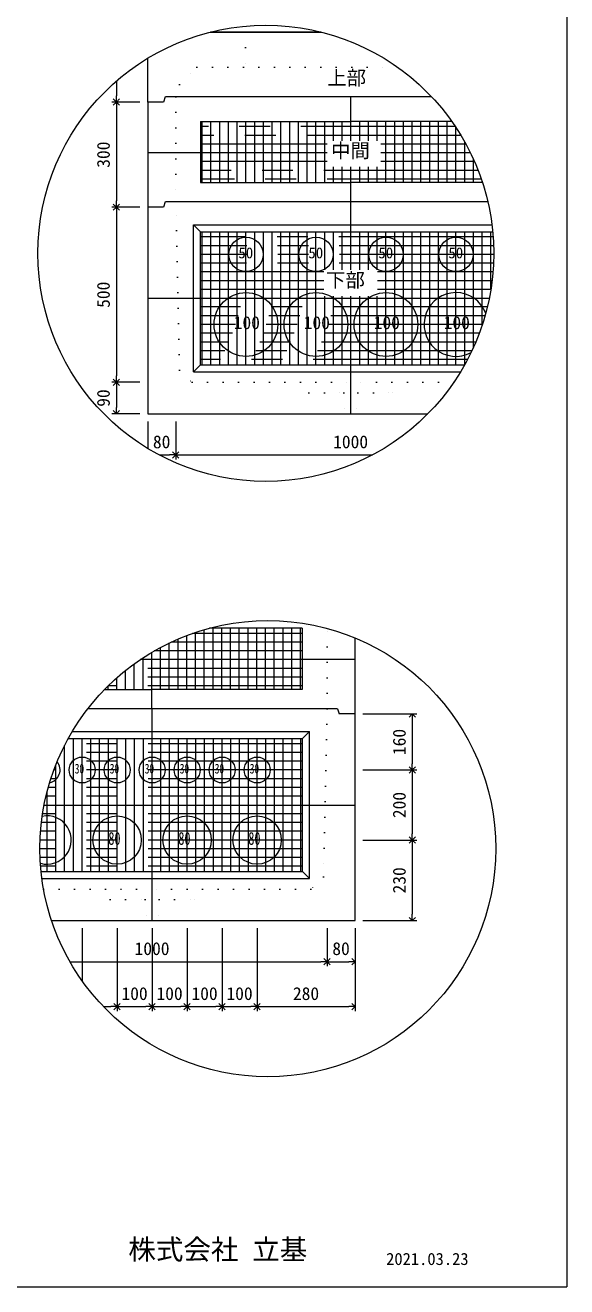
# Model space of a CAD drawing. Units: millimetres, scale not verified. Extents: x -4890 to 18490, y -2286 to 2286.
# Drawn here: x -2944 to -1830, y -1989 to 605 of the extents above; entities that cross this region are included whole.
import ezdxf
from ezdxf.enums import TextEntityAlignment as Align

# ---------------------------------------------------------------- set-up
doc = ezdxf.new("R2010")
doc.units = ezdxf.units.MM
doc.header["$LTSCALE"] = 10
doc.linetypes.add('USER2', pattern=[50.8, 31.75, -6.35, 6.35, -6.35])
doc.linetypes.add('USER5', pattern=[3.185, 0.01, -3.175])
for name, color, linetype, lineweight in [('0-2_waku', 7, 'Continuous', 18), ('0-3_gaikei', 7, 'Continuous', 18), ('0-4_kakure', 7, 'USER5', 18), ('0-5_sunpou', 7, 'Continuous', 5), ('0-7_hole', 7, 'Continuous', 18), ('0-8_uchigawa', 6, 'Continuous', 18), ('0-D_文字１', 7, 'Continuous', 18), ('0-E_コア部分\u3000寸法補助線3', 150, 'USER2', 18), ('0-F_コア部分\u3000寸法補助線2', 150, 'USER2', 18), ('1-0_コア部分\u3000中心補助線', 1, 'Continuous', 18), ('1-1_コア部分\u3000寸法補助線', 7, 'USER2', 5), ('1-2_uchigawa2', 6, 'USER2', 18)]:
    doc.layers.add(name, color=color, linetype=linetype, lineweight=lineweight)
doc.styles.add('ＭＳ ゴシック', font='')
doc.styles.get('ＭＳ ゴシック').set_extended_font_data('MS Gothic')

# ---------------------------------------------------------------- blocks, each defined once
blk = doc.blocks.new('_Open90')
at = {"layer": '0-5_sunpou'}
blk.add_line((0, 0), (-1, 0), dxfattribs=at)
blk.add_lwpolyline([(-0.5, 0.5), (0, 0), (-0.5, -0.5)], dxfattribs=at)

msp = doc.modelspace()

# ---------------------------------------------------------------- linework, layer by layer
at = {"layer": '0-2_waku'}
for p in [(-1830, 2286.24), (-4890, -1988.76), (-4890, -1988.76), (-4890, -1988.76), (-4890, -1988.76)]:
    msp.add_line(p, (-1830, -1988.76), dxfattribs=at)
at = {"layer": '0-3_gaikei'}
for p, q in [((-2562.75, 590.6), (-2508.7, 590.6)), ((-2562.75, 590.6), (-2508.7, 590.6)), ((-2562.75, 590.6), (-2508.7, 590.6)), ((-2335.65, 590.6), (-2562.75, 590.6)), ((-2562.7, 590.6), (-2335.65, 590.6)), ((-2562.7, 590.6), (-2335.65, 590.6)), ((-2692.3, 446.6), (-2692.3, 536.61)), ((-2692.3, 446.6), (-2692.3, -194.2)), ((-2659.9, 446.6), (-2692.3, 446.6)), ((-2659.9, 446.6), (-2692.3, 446.6)), ((-2656.3, 457.4), (-2659.9, 446.6)), ((-2274.09, 457.4), (-2655.69, 457.4)), ((-2108.11, 457.4), (-2274.7, 457.4)), ((-2656.3, 241.4), (-2659.9, 230.6)), ((-2274.09, 241.4), (-2655.69, 241.4)), ((-1992.4, 241.4), (-2274.7, 241.4)), ((-2659.9, 230.6), (-2692.3, 230.6)), ((-2659.9, 230.6), (-2692.3, 230.6)), ((-2692.3, -194.2), (-2115.99, -194.2)), ((-2692.3, -194.2), (-2115.99, -194.2)), ((-2692.3, -194.2), (-2115.99, -194.2)), ((-2265.6, -1012.79), (-2265.6, -654.84)), ((-2301.6, -800.39), (-2298, -811.19)), ((-2265.6, -811.19), (-2298, -811.19))]:
    msp.add_line(p, q, dxfattribs=at)
for points in [[(-2301.6, -800.39), (-2683.2, -800.39), (-2815.27, -800.39)], [(-2889.91, -1235.99), (-2265.6, -1235.99), (-2265.6, -811.19)], [(-2880.77, -1235.99), (-2265.6, -1235.99), (-2265.6, -811.19)]]:
    msp.add_lwpolyline(points, dxfattribs=at)
at = {"layer": '0-4_kakure'}
for p, q in [((-2490.7, 590.6), (-2490.7, 602.71)), ((-2490.7, 590.6), (-2490.7, 518.6)), ((-2626.89, 482.6), (-2590.89, 518.6)), ((-2590.89, 518.6), (-2178.61, 518.6)), ((-2626.89, 482.6), (-2634.09, 457.4)), ((-2634.09, 457.4), (-2634.09, 241.4)), ((-2626.66, -104.2), (-2634.09, 241.4)), ((-2626.66, -104.2), (-2600.91, -129.4)), ((-2600.91, -129.4), (-2274.09, -129.4)), ((-2360.49, -151), (-2382.09, -129.4)), ((-2062.44, -129.4), (-2274.09, -129.4)), ((-2187.69, -151), (-2166.09, -129.4)), ((-2360.49, -151), (-2288.49, -151)), ((-2288.49, -151), (-2285.61, -194.2)), ((-2259.69, -151), (-2262.57, -194.2)), ((-2259.69, -151), (-2187.69, -151)), ((-2323.2, -800.39), (-2323.2, -635.26)), ((-2323.2, -800.39), (-2330.63, -1145.99)), ((-2330.63, -1145.99), (-2356.38, -1171.19)), ((-2906.44, -1171.19), (-2683.2, -1171.19)), ((-2769.6, -1192.79), (-2791.2, -1171.19)), ((-2769.6, -1192.79), (-2697.6, -1192.79)), ((-2697.6, -1192.79), (-2694.72, -1235.99)), ((-2356.38, -1171.19), (-2683.2, -1171.19)), ((-2668.8, -1192.79), (-2671.68, -1235.99)), ((-2668.8, -1192.79), (-2596.8, -1192.79)), ((-2596.8, -1192.79), (-2575.2, -1171.19))]:
    msp.add_line(p, q, dxfattribs=at)
at = {"layer": '0-5_sunpou', "color": 150, "lineweight": 18}
for p, q in [((-2756.61, 489.72), (-2756.61, 459.56)), ((-2708.14, 446.6), (-2765.97, 446.6)), ((-2723.98, 446.6), (-2765.97, 446.6)), ((-2756.61, 433.64), (-2756.61, 243.56)), ((-2708.14, 230.6), (-2765.97, 230.6)), ((-2708.14, 230.6), (-2765.97, 230.6)), ((-2756.61, 217.64), (-2756.61, -116.44)), ((-2708.14, -129.4), (-2765.97, -129.4)), ((-2723.98, -129.4), (-2765.97, -129.4)), ((-2756.61, -142.36), (-2756.61, -181.24)), ((-2708.14, -194.2), (-2765.97, -194.2)), ((-2692.3, -210.04), (-2692.3, -265.25)), ((-2634.7, -210.04), (-2634.7, -288.1)), ((-2634.7, -210.04), (-2634.7, -288.1)), ((-2668.52, -278.74), (-2647.66, -278.74)), ((-2621.74, -278.74), (-2229.88, -278.74)), ((-2249.76, -811.19), (-2138.45, -811.19)), ((-2147.81, -824.15), (-2147.81, -913.43)), ((-2249.76, -926.39), (-2138.45, -926.39)), ((-2249.76, -926.39), (-2138.45, -926.39)), ((-2147.81, -939.35), (-2147.81, -1057.43)), ((-2249.76, -1070.39), (-2138.45, -1070.39)), ((-2249.76, -1070.39), (-2138.45, -1070.39)), ((-2147.81, -1083.35), (-2147.81, -1223.03)), ((-2249.76, -1235.99), (-2138.45, -1235.99)), ((-2827.2, -1251.83), (-2827.2, -1359.63)), ((-2755.2, -1251.83), (-2755.2, -1422.29)), ((-2755.2, -1251.83), (-2755.2, -1422.29)), ((-2683.2, -1251.83), (-2683.2, -1422.29)), ((-2683.2, -1251.83), (-2683.2, -1422.29)), ((-2611.2, -1251.83), (-2611.2, -1422.29)), ((-2611.2, -1251.83), (-2611.2, -1422.29)), ((-2539.2, -1251.83), (-2539.2, -1422.29)), ((-2539.2, -1251.83), (-2539.2, -1422.29)), ((-2467.2, -1251.83), (-2467.2, -1422.29)), ((-2467.2, -1251.83), (-2467.2, -1422.29)), ((-2323.2, -1251.83), (-2323.2, -1329.89)), ((-2323.2, -1251.83), (-2323.2, -1329.89)), ((-2265.6, -1251.83), (-2265.6, -1329.89)), ((-2265.6, -1251.83), (-2265.6, -1422.29)), ((-2852.17, -1320.53), (-2336.16, -1320.53)), ((-2310.24, -1320.53), (-2278.56, -1320.53)), ((-2783.06, -1412.93), (-2768.16, -1412.93)), ((-2742.24, -1412.93), (-2696.16, -1412.93)), ((-2670.24, -1412.93), (-2624.16, -1412.93)), ((-2598.24, -1412.93), (-2552.16, -1412.93)), ((-2526.24, -1412.93), (-2480.16, -1412.93)), ((-2454.24, -1412.93), (-2278.56, -1412.93))]:
    msp.add_line(p, q, dxfattribs=at)
for centre in [(-2449.2, 135.68), (-2444.99, -1088.04)]:
    msp.add_circle(centre, 468.88, dxfattribs=at)
at = {"layer": '0-7_hole'}
for centre, radius in [((-2490.09, 133.4), 35.28), ((-2346.09, 133.4), 35.28), ((-2202.09, 133.4), 35.28), ((-2058.09, 133.4), 35.28), ((-2490.09, -10.6), 65.52), ((-2346.09, -10.6), 65.52), ((-2202.09, -10.6), 65.52), ((-2827.2, -926.39), 26.64), ((-2755.2, -926.39), 26.64), ((-2683.2, -926.39), 26.64), ((-2611.2, -926.39), 26.64), ((-2539.2, -926.39), 26.64), ((-2467.2, -926.39), 26.64), ((-2755.2, -1070.39), 49.68), ((-2611.2, -1070.39), 49.68), ((-2467.2, -1070.39), 49.68)]:
    msp.add_circle(centre, radius, dxfattribs=at)
for centre, radius, start, end in [((-2058.09, -10.6), 65.52, 20.66629, 298.32089), ((-2899.2, -926.39), 26.64, 281.59033, 39.2294), ((-2899.2, -1070.39), 49.68, 253.99064, 101.55918)]:
    msp.add_arc(centre, radius, start, end, dxfattribs=at)
at = {"layer": '0-8_uchigawa'}
for p, q in [((-2598.09, 194.6), (-2583.69, 180.2)), ((-2598.09, -107.8), (-2598.09, 194.6)), ((-2583.69, 180.2), (-2274.09, 180.2)), ((-2583.69, -93.4), (-2583.69, 180.2)), ((-2274.09, 180.2), (-1982.44, 180.2)), ((-2598.09, -107.8), (-2583.69, -93.4)), ((-2583.69, -93.4), (-2040.09, -93.4)), ((-2598.09, -107.8), (-2048.5, -107.8)), ((-2359.2, -1149.59), (-2359.2, -847.19)), ((-2373.6, -1135.19), (-2373.6, -861.59)), ((-2911.49, -1135.19), (-2373.6, -1135.19)), ((-2359.2, -1149.59), (-2373.6, -1135.19)), ((-2909.81, -1149.59), (-2359.2, -1149.59))]:
    msp.add_line(p, q, dxfattribs=at)
for points in [[(-2598.09, 194.6), (-2274.09, 194.6), (-1984.04, 194.6)], [(-2855.56, -861.59), (-2683.2, -861.59), (-2373.6, -861.59), (-2359.2, -847.19)], [(-2847.28, -847.19), (-2683.2, -847.19), (-2359.2, -847.19)]]:
    msp.add_lwpolyline(points, dxfattribs=at)
at = {"layer": '0-E_コア部分\u3000寸法補助線3'}
for p, q in [((-2580.09, 281), (-2580.09, 407)), ((-2544.09, 281), (-2544.09, 407)), ((-2508.09, 281), (-2508.09, 407)), ((-2472.09, 281), (-2472.09, 407)), ((-2436.09, 281), (-2436.09, 407)), ((-2400.09, 281), (-2400.09, 407)), ((-2364.09, 281), (-2364.09, 407)), ((-2328.09, 281), (-2328.09, 407)), ((-2292.09, 367.23), (-2292.09, 407)), ((-2256.09, 367.23), (-2256.09, 407)), ((-2220.09, 367.23), (-2220.09, 407)), ((-2184.09, 281), (-2184.09, 407)), ((-2148.09, 281), (-2148.09, 407)), ((-2112.09, 281), (-2112.09, 407)), ((-2076.09, 281), (-2076.09, 407)), ((-2040.09, 281), (-2040.09, 364.75)), ((-2323.09, 360.2), (-2583.69, 360.2)), ((-2037.57, 360.2), (-2212.92, 360.2)), ((-2323.09, 324.2), (-2583.69, 324.2)), ((-2292.09, 281), (-2292.09, 313.32)), ((-2256.09, 281), (-2256.09, 313.32)), ((-2220.09, 281), (-2220.09, 313.32)), ((-2019.89, 324.2), (-2212.92, 324.2)), ((-2004.09, 281), (-2004.09, 283.06)), ((-1981.54, 169.4), (-2583.69, 169.4)), ((-2580.09, -93.4), (-2580.09, 180.2)), ((-2544.09, -93.4), (-2544.09, 180.2)), ((-2508.09, -93.4), (-2508.09, 180.2)), ((-2472.09, -93.4), (-2472.09, 180.2)), ((-2436.09, -93.4), (-2436.09, 180.2)), ((-2400.09, -93.4), (-2400.09, 180.2)), ((-2364.09, -93.4), (-2364.09, 180.2)), ((-2328.09, 101.43), (-2328.09, 180.2)), ((-2292.09, 101.43), (-2292.09, 180.2)), ((-2256.09, 101.43), (-2256.09, 180.2)), ((-2220.09, 101.43), (-2220.09, 180.2)), ((-2184.09, -93.4), (-2184.09, 180.2)), ((-2148.09, -93.4), (-2148.09, 180.2)), ((-2112.09, -93.4), (-2112.09, 180.2)), ((-2076.09, -93.4), (-2076.09, 180.2)), ((-2040.09, -93.4), (-2040.09, 180.2)), ((-2004.09, -11.71), (-2004.09, 180.2)), ((-1980.33, 133.4), (-2583.69, 133.4)), ((-2329.71, 97.4), (-2583.69, 97.4)), ((-1981.89, 97.4), (-2219.55, 97.4)), ((-2329.71, 61.4), (-2583.69, 61.4)), ((-1986.24, 61.4), (-2219.55, 61.4)), ((-2328.09, -93.4), (-2328.09, 47.52)), ((-2292.09, -93.4), (-2292.09, 47.52)), ((-2256.09, -93.4), (-2256.09, 47.52)), ((-2220.09, -93.4), (-2220.09, 47.52)), ((-1993.47, 25.4), (-2583.69, 25.4)), ((-2003.72, -10.6), (-2583.69, -10.6)), ((-2017.2, -46.6), (-2583.69, -46.6)), ((-2034.23, -82.6), (-2583.69, -82.6)), ((-2593.81, -760.79), (-2593.81, -643.41)), ((-2557.81, -760.79), (-2557.81, -634.79)), ((-2521.81, -760.79), (-2521.81, -634.79)), ((-2485.81, -760.79), (-2485.81, -634.79)), ((-2449.81, -760.79), (-2449.81, -634.79)), ((-2413.81, -760.79), (-2413.81, -634.79)), ((-2377.81, -760.79), (-2377.81, -634.79)), ((-2629.81, -760.79), (-2629.81, -657.13)), ((-2701.81, -760.79), (-2701.81, -695.75)), ((-2374.21, -681.59), (-2678.75, -681.59)), ((-2665.81, -760.79), (-2665.81, -674.42)), ((-2737.81, -760.79), (-2737.81, -721.84)), ((-2374.21, -717.59), (-2732.42, -717.59)), ((-2773.81, -760.79), (-2773.81, -753.79)), ((-2373.6, -872.39), (-2861.33, -872.39)), ((-2845.2, -1135.19), (-2845.2, -861.59)), ((-2809.2, -1135.19), (-2809.2, -861.59)), ((-2773.2, -1135.19), (-2773.2, -861.59)), ((-2737.2, -1135.19), (-2737.2, -861.59)), ((-2701.2, -1135.19), (-2701.2, -861.59)), ((-2665.2, -1135.19), (-2665.2, -861.59)), ((-2629.2, -1135.19), (-2629.2, -861.59)), ((-2593.2, -1135.19), (-2593.2, -861.59)), ((-2557.2, -1135.19), (-2557.2, -861.59)), ((-2521.2, -1135.19), (-2521.2, -861.59)), ((-2485.2, -1135.19), (-2485.2, -861.59)), ((-2449.2, -1135.19), (-2449.2, -861.59)), ((-2413.2, -1135.19), (-2413.2, -861.59)), ((-2377.2, -1135.19), (-2377.2, -861.59)), ((-2881.2, -1135.19), (-2881.2, -916.09)), ((-2373.6, -908.39), (-2878.09, -908.39)), ((-2373.6, -944.39), (-2891.32, -944.39)), ((-2373.6, -980.39), (-2901.34, -980.39)), ((-2373.6, -1016.39), (-2908.36, -1016.39)), ((-2373.6, -1052.39), (-2912.51, -1052.39)), ((-2373.6, -1088.39), (-2913.87, -1088.39)), ((-2373.6, -1124.39), (-2912.46, -1124.39))]:
    msp.add_line(p, q, dxfattribs=at)
at = {"layer": '0-F_コア部分\u3000寸法補助線2'}
for p, q in [((-2562.09, 281), (-2562.09, 407)), ((-2526.09, 281), (-2526.09, 407)), ((-2490.09, 281), (-2490.09, 407)), ((-2454.09, 281), (-2454.09, 407)), ((-2382.09, 281), (-2382.09, 407)), ((-2310.09, 367.23), (-2310.09, 407)), ((-2238.09, 367.23), (-2238.09, 407)), ((-2166.09, 281), (-2166.09, 407)), ((-2094.09, 281), (-2094.09, 407)), ((-2047.91, 378.2), (-2583.69, 378.2)), ((-2310.09, 281), (-2310.09, 313.32)), ((-2238.09, 281), (-2238.09, 313.32)), ((-2022.09, 281), (-2022.09, 329.13)), ((-2012.43, 306.2), (-2583.69, 306.2)), ((-2526.09, -93.4), (-2526.09, 180.2)), ((-2490.09, -93.4), (-2490.09, 180.2)), ((-2454.09, -93.4), (-2454.09, 180.2)), ((-2382.09, -93.4), (-2382.09, 180.2)), ((-2310.09, 101.43), (-2310.09, 180.2)), ((-2238.09, 101.43), (-2238.09, 180.2)), ((-2166.09, -93.4), (-2166.09, 180.2)), ((-2094.09, -93.4), (-2094.09, 180.2)), ((-2022.09, -57.77), (-2022.09, 180.2)), ((-1980.59, 151.4), (-2583.69, 151.4)), ((-2329.71, 79.4), (-2583.69, 79.4)), ((-1983.71, 79.4), (-2219.55, 79.4)), ((-2310.09, -93.4), (-2310.09, 47.52)), ((-2238.09, -93.4), (-2238.09, 47.52)), ((-1998.21, 7.4), (-2583.69, 7.4)), ((-2025.25, -64.6), (-2583.69, -64.6)), ((-2575.81, -760.79), (-2575.81, -637.78)), ((-2503.81, -760.79), (-2503.81, -634.79)), ((-2431.81, -760.79), (-2431.81, -634.79)), ((-2647.81, -760.79), (-2647.81, -665.3)), ((-2374.21, -663.59), (-2644.21, -663.59)), ((-2719.81, -760.79), (-2719.81, -708.15)), ((-2374.21, -735.59), (-2754.22, -735.59)), ((-2863.2, -1135.19), (-2863.2, -876.03)), ((-2791.2, -1135.19), (-2791.2, -861.59)), ((-2719.2, -1135.19), (-2719.2, -861.59)), ((-2647.2, -1135.19), (-2647.2, -861.59)), ((-2575.2, -1135.19), (-2575.2, -861.59)), ((-2503.2, -1135.19), (-2503.2, -861.59)), ((-2431.2, -1135.19), (-2431.2, -861.59)), ((-2373.6, -890.39), (-2870.17, -890.39)), ((-2899.2, -1135.19), (-2899.2, -971.67)), ((-2373.6, -962.39), (-2896.72, -962.39)), ((-2373.6, -1034.39), (-2910.79, -1034.39)), ((-2373.6, -1106.39), (-2913.51, -1106.39))]:
    msp.add_line(p, q, dxfattribs=at)
at = {"layer": '1-0_コア部分\u3000中心補助線'}
for p, q in [((-2274.09, 367.23), (-2274.09, 457.4)), ((-2323.09, 342.2), (-2692.3, 342.2)), ((-2028.25, 342.2), (-2212.92, 342.2)), ((-2274.09, 241.4), (-2274.09, 313.32)), ((-2274.09, 101.43), (-2274.09, 241.4)), ((-2691.69, 43.4), (-1989.49, 43.4)), ((-2274.09, -194.2), (-2274.09, 47.52)), ((-2266.83, -699.59), (-2707.58, -699.59)), ((-2683.81, -800.39), (-2683.81, -684.54)), ((-2683.2, -1235.99), (-2683.2, -800.39)), ((-2905.22, -998.39), (-2265.6, -998.39))]:
    msp.add_line(p, q, dxfattribs=at)
at = {"layer": '1-1_コア部分\u3000寸法補助線'}
for p, q in [((-2059.36, 396.2), (-2583.69, 396.2)), ((-2562.09, 281), (-2562.09, 407)), ((-2490.09, 281), (-2490.09, 407)), ((-2418.09, 281), (-2418.09, 407)), ((-2346.09, 281), (-2346.09, 407)), ((-2202.09, 281), (-2202.09, 407)), ((-2130.09, 281), (-2130.09, 407)), ((-2058.09, 281), (-2058.09, 394.29)), ((-2005.82, 288.2), (-2583.69, 288.2)), ((-2562.09, -93.4), (-2562.09, 180.2)), ((-2490.09, -93.4), (-2490.09, 180.2)), ((-2418.09, -93.4), (-2418.09, 180.2)), ((-2346.09, -93.4), (-2346.09, 180.2)), ((-2202.09, -93.4), (-2202.09, 180.2)), ((-2130.09, -93.4), (-2130.09, 180.2)), ((-2058.09, -93.4), (-2058.09, 180.2)), ((-1986.09, 62.36), (-1986.09, 180.2)), ((-1980.76, 115.4), (-2583.69, 115.4)), ((-2010.04, -28.6), (-2583.69, -28.6)), ((-2374.21, -645.59), (-2600.18, -645.59)), ((-2539.81, -760.79), (-2539.81, -634.79)), ((-2467.81, -760.79), (-2467.81, -634.79)), ((-2395.81, -760.79), (-2395.81, -634.79)), ((-2611.81, -760.79), (-2611.81, -649.84)), ((-2755.81, -760.79), (-2755.81, -736.99)), ((-2374.21, -753.59), (-2773.61, -753.59)), ((-2827.2, -1135.19), (-2827.2, -861.59)), ((-2755.2, -1135.19), (-2755.2, -861.59)), ((-2611.2, -1135.19), (-2611.2, -861.59)), ((-2539.2, -1135.19), (-2539.2, -861.59)), ((-2467.2, -1135.19), (-2467.2, -861.59)), ((-2395.2, -1135.19), (-2395.2, -861.59)), ((-2373.6, -926.39), (-2885.12, -926.39)), ((-2899.2, -1135.19), (-2899.2, -971.67)), ((-2373.6, -1070.39), (-2913.54, -1070.39))]:
    msp.add_line(p, q, dxfattribs=at)
at = {"layer": '1-2_uchigawa2'}
for p, q in [((-2583.69, 407), (-2274.09, 407)), ((-2583.69, 407), (-2583.69, 281)), ((-2066.8, 407), (-2274.09, 407)), ((-2583.69, 281), (-2274.09, 281)), ((-2003.41, 281), (-2274.09, 281)), ((-2374.21, -634.79), (-2565.04, -634.79)), ((-2374.21, -634.79), (-2374.21, -760.79)), ((-2780.78, -760.79), (-2683.81, -760.79)), ((-2374.21, -760.79), (-2683.81, -760.79))]:
    msp.add_line(p, q, dxfattribs=at)

# ---------------------------------------------------------------- block references
at = {"layer": '0-5_sunpou', "xscale": 12.96, "yscale": 12.96}
for p, rotation in [((-2756.61, 446.6), 270), ((-2756.61, 446.6), 90), ((-2756.61, 230.6), 270), ((-2756.61, 230.6), 90), ((-2756.61, -129.4), 270), ((-2756.61, -129.4), 90), ((-2756.61, -194.2), 270), ((-2634.7, -278.74), 180), ((-2147.81, -811.19), 90), ((-2147.81, -926.39), 270), ((-2147.81, -926.39), 90), ((-2147.81, -1070.39), 270), ((-2147.81, -1070.39), 90), ((-2147.81, -1235.99), 270), ((-2323.2, -1320.53), 180), ((-2755.2, -1412.93), 180), ((-2683.2, -1412.93), 180), ((-2611.2, -1412.93), 180), ((-2539.2, -1412.93), 180), ((-2467.2, -1412.93), 180)]:
    msp.add_blockref('_Open90', p, dxfattribs=dict(at, rotation=rotation))
for p in [(-2634.7, -278.74), (-2323.2, -1320.53), (-2265.6, -1320.53), (-2755.2, -1412.93), (-2683.2, -1412.93), (-2611.2, -1412.93), (-2539.2, -1412.93), (-2467.2, -1412.93), (-2265.6, -1412.93)]:
    msp.add_blockref('_Open90', p, dxfattribs=at)

# ---------------------------------------------------------------- texts
at = {"layer": '0-5_sunpou', "style": 'ＭＳ ゴシック'}
for s, p in [('300', (-2762.37, 311.6)), ('500', (-2762.37, 23.6)), ('90', (-2762.37, -179.8)), ('160', (-2153.57, -895.79)), ('200', (-2153.57, -1025.39)), ('230', (-2153.57, -1180.19))]:
    msp.add_text(s, height=26.39, rotation=90, dxfattribs=at).set_placement(p, align=Align.BOTTOM_LEFT)
for s, p in [('80', (-2681.5, -272.98)), ('1000', (-2310.7, -272.98)), ('1000', (-2719.2, -1314.77)), ('80', (-2312.4, -1314.77)), ('100', (-2746.2, -1407.17)), ('100', (-2674.2, -1407.17)), ('100', (-2602.2, -1407.17)), ('100', (-2530.2, -1407.17)), ('280', (-2393.4, -1407.17))]:
    msp.add_text(s, height=26.39, dxfattribs=at).set_placement(p, align=Align.BOTTOM_LEFT)
at = {"layer": '0-D_文字１', "style": 'ＭＳ ゴシック'}
for s, height, p in [('上部', 29.33, (-2322.89, 472.96)), ('中間', 29.33, (-2315.17, 323.49)), ('50', 22.43, (-2505.63, 118.75)), ('50', 22.43, (-2361.63, 118.75)), ('50', 22.43, (-2217.63, 118.75)), ('50', 22.43, (-2073.63, 118.75)), ('下部', 29.33, (-2325.4, 57.24)), ('100', 26.39, (-2515.25, -28.01)), ('100', 26.39, (-2371.25, -28.01)), ('100', 26.39, (-2227.25, -28.01)), ('100', 26.39, (-2083.25, -28.01)), ('株式会社 立基', 41.57, (-2732.23, -1945.28)), ('2021.03.23', 24.94, (-2201.72, -1951.49))]:
    msp.add_text(s, height=height, dxfattribs=at).set_placement(p, align=Align.BOTTOM_LEFT)
at = {"layer": '0-D_文字１', "style": 'ＭＳ ゴシック', "width": 0.7}
for s, height, p in [('30', 20.19, (-2842.32, -939.74)), ('30', 20.19, (-2770.32, -939.74)), ('30', 20.19, (-2698.32, -939.74)), ('30', 20.19, (-2626.32, -939.74)), ('30', 20.19, (-2554.32, -939.74)), ('30', 20.19, (-2482.32, -939.74)), ('80', 26.39, (-2773.25, -1088.16)), ('80', 26.39, (-2629.25, -1088.16)), ('80', 26.39, (-2485.25, -1088.16))]:
    msp.add_text(s, height=height, dxfattribs=at).set_placement(p, align=Align.BOTTOM_LEFT)

doc.saveas('drawing.dxf')
